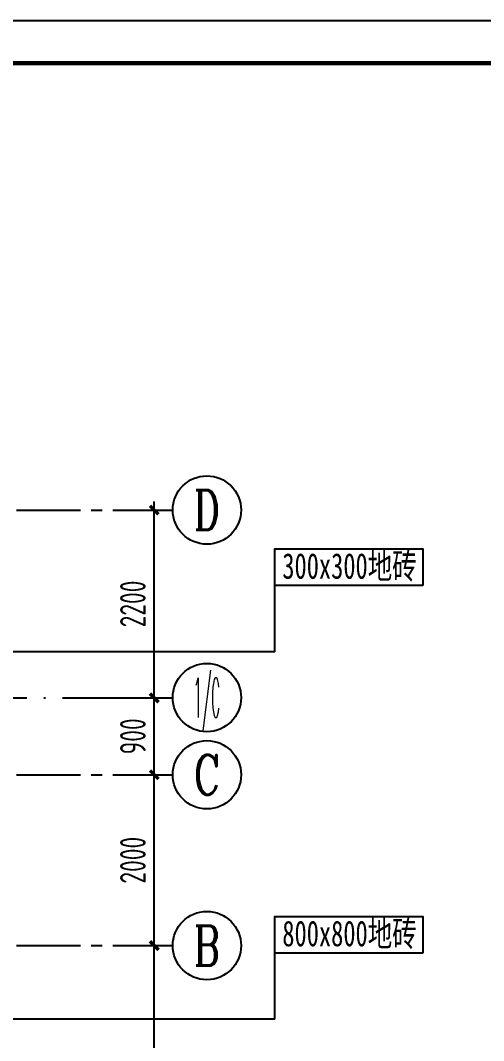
# Model space of a CAD drawing. Header units: millimetres. Extents: x -114775 to 228300, y -175499 to 108657.
# Drawn here: x 33809 to 39232, y -96241 to -84296 of the extents above; entities that cross this region are included whole.
import ezdxf
from ezdxf.enums import TextEntityAlignment as Align

# ---------------------------------------------------------------- set-up
doc = ezdxf.new("R2010")
doc.units = ezdxf.units.MM
doc.header["$LTSCALE"] = 1000
for name, pattern in [('6#轴网(1-4)20181120$0$11 12 17 18 19 20 21 22-ZW$0$DOTE', [2.42, 2, -0.2, 0.02, -0.2]), ('CENTER', [50.8, 31.75, -6.35, 6.35, -6.35]), ('CENTER2', [1.125, 0.75, -0.125, 0.125, -0.125])]:
    doc.linetypes.add(name, pattern=pattern)
doc.layers.get('0').update_dxf_attribs({"linetype": 'CONTINUOUS'})
doc.layers.get('Defpoints').update_dxf_attribs({"color": 6, "linetype": 'CONTINUOUS'})
for name, color, linetype in [('6#轴网(1-4)20181120$0$11 12 17 18 19 20 21 22-ZW$0$AXIS_轴号_A', 8, 'CONTINUOUS'), ('6#轴网(1-4)20181120$0$11 12 17 18 19 20 21 22-ZW$0$AXIS_轴文_A', 8, 'CONTINUOUS'), ('6#轴网(1-4)20181120$0$11 12 17 18 19 20 21 22-ZW$0$AXIS_轴线_A', 8, '6#轴网(1-4)20181120$0$11 12 17 18 19 20 21 22-ZW$0$DOTE'), ('6#轴网(1-4)20181120$0$AXIS_TEXT', 8, 'CONTINUOUS'), ('AXIS', 253, 'CENTER'), ('BORDER', 7, 'CONTINUOUS'), ('DIM', 3, 'CONTINUOUS'), ('PUB_TEXT', 7, 'CONTINUOUS')]:
    doc.layers.add(name, color=color, linetype=linetype)
doc.styles.add('6#轴网(1-4)20181120$0$11 12 17 18 19 20 21 22-ZW$0$_TCH_AXIS', font='COMPLEX', dxfattribs={"bigfont": 'GBCBIG'})
doc.styles.add('6#轴网(1-4)20181120$0$COMPLEX', font='COMPLEX')
doc.styles.add('ZZ', font='tssdeng.shx', dxfattribs={"width": 0.7, "bigfont": 'tssdchn.shx'})
doc.styles.add('黑体', font='simhei.ttf')
doc.dimstyles.new('TSSD_100_100', dxfattribs={"dimtxt": 300, "dimasz": 100, "dimexe": 100, "dimexo": 250, "dimgap": 100, "dimtad": 1, "dimdec": 0, "dimzin": 0, "dimdsep": 46, "dimtxsty": 'ZZ', "dimblk": 'ARCHTICK', "dimcen": 0, "dimdle": 100, "dimclrd": 256, "dimclrt": 7, "dimadec": 0, "dimazin": 0, "dimtfac": 1, "dimtdec": 0, "dimtix": 1, "dimtmove": 2, "dimatfit": 3, "dimfxl": 0, "dimtolj": 1, "dimtzin": 0, "dimarcsym": 0})

# ---------------------------------------------------------------- blocks, each defined once
blk = doc.blocks.new('B20190222130906')
at = {"layer": 'BORDER'}
blk.add_lwpolyline([(0, 0), (0, 21000), (29700, 21000), (29700, 0)], close=True, dxfattribs=at)
at = {"layer": 'BORDER', "const_width": 50}
blk.add_lwpolyline([(2500, 500), (2500, 20500), (29200, 20500), (29200, 500)], close=True, dxfattribs=at)
blk = doc.blocks.new('6#轴网(1-4)20181120$0$_AXISO')
at = {"color": 8}
blk.add_circle((0, 0), 0.5, dxfattribs=at)
at = {"layer": '6#轴网(1-4)20181120$0$AXIS_TEXT', "color": 8, "style": '6#轴网(1-4)20181120$0$COMPLEX', "width": 1.041667}
blk.add_attdef('A', text='', height=0.56, dxfattribs=at).set_placement((-0.25, -0.28), (0.25, -0.28), align=Align.FIT)
blk = doc.blocks.new('_ArchTick')
at = {"color": 0, "linetype": 'ByBlock', "const_width": 0.4}
blk.add_lwpolyline([(-0.5, -0.5), (0.5, 0.5)], dxfattribs=at)
blk = doc.blocks.new('*D391')
at = {"layer": 'Defpoints', "color": 0}
for p in [(8739, 3800), (8902, 3800), (8739, 100)]:
    blk.add_point(p, dxfattribs=at)
at = {"layer": 'DIM', "lineweight": -2}
blk.add_line((8902, 0), (8902, 3900), dxfattribs=at)
at = {"layer": 'DIM', "color": 0, "lineweight": -2}
for p, q in [((8989, 3800), (9002, 3800)), ((8989, 100), (9002, 100))]:
    blk.add_line(p, q, dxfattribs=at)
at = {"layer": 'DIM', "lineweight": -2, "xscale": 100, "yscale": 100, "zscale": 100}
for p, rotation in [((8902, 3800), 90), ((8902, 100), 270)]:
    blk.add_blockref('_ArchTick', p, dxfattribs=dict(at, rotation=rotation))
at = {"layer": 'DIM', "color": 7, "insert": (8652, 1950), "char_height": 300, "attachment_point": 5, "rotation": 90, "style": 'ZZ'}
blk.add_mtext('\\A1;3700', dxfattribs=at)
blk = doc.blocks.new('*D392')
at = {"layer": 'Defpoints', "color": 0}
for p in [(8739, 5800), (8902, 5800), (8739, 3800)]:
    blk.add_point(p, dxfattribs=at)
at = {"layer": 'DIM', "lineweight": -2}
blk.add_line((8902, 3700), (8902, 5900), dxfattribs=at)
at = {"layer": 'DIM', "color": 0, "lineweight": -2}
for p, q in [((8989, 5800), (9002, 5800)), ((8989, 3800), (9002, 3800))]:
    blk.add_line(p, q, dxfattribs=at)
at = {"layer": 'DIM', "lineweight": -2, "xscale": 100, "yscale": 100, "zscale": 100}
for p, rotation in [((8902, 5800), 90), ((8902, 3800), 270)]:
    blk.add_blockref('_ArchTick', p, dxfattribs=dict(at, rotation=rotation))
at = {"layer": 'DIM', "color": 7, "insert": (8652, 4800), "char_height": 300, "attachment_point": 5, "rotation": 90, "style": 'ZZ'}
blk.add_mtext('\\A1;2000', dxfattribs=at)
blk = doc.blocks.new('*D393')
at = {"layer": 'Defpoints', "color": 0}
for p in [(8739, 6700), (8902, 6700), (8739, 5800)]:
    blk.add_point(p, dxfattribs=at)
at = {"layer": 'DIM', "lineweight": -2}
blk.add_line((8902, 5700), (8902, 6800), dxfattribs=at)
at = {"layer": 'DIM', "color": 0, "lineweight": -2}
for p, q in [((8989, 6700), (9002, 6700)), ((8989, 5800), (9002, 5800))]:
    blk.add_line(p, q, dxfattribs=at)
at = {"layer": 'DIM', "lineweight": -2, "xscale": 100, "yscale": 100, "zscale": 100}
for p, rotation in [((8902, 6700), 90), ((8902, 5800), 270)]:
    blk.add_blockref('_ArchTick', p, dxfattribs=dict(at, rotation=rotation))
at = {"layer": 'DIM', "color": 7, "insert": (8652, 6250), "char_height": 300, "attachment_point": 5, "rotation": 90, "style": 'ZZ'}
blk.add_mtext('\\A1;900', dxfattribs=at)
blk = doc.blocks.new('*D394')
at = {"layer": 'Defpoints', "color": 0}
for p in [(8739, 8900), (8902, 8900), (8739, 6700)]:
    blk.add_point(p, dxfattribs=at)
at = {"layer": 'DIM', "lineweight": -2}
blk.add_line((8902, 6600), (8902, 9000), dxfattribs=at)
at = {"layer": 'DIM', "color": 0, "lineweight": -2}
for p, q in [((8989, 8900), (9002, 8900)), ((8989, 6700), (9002, 6700))]:
    blk.add_line(p, q, dxfattribs=at)
at = {"layer": 'DIM', "lineweight": -2, "xscale": 100, "yscale": 100, "zscale": 100}
for p, rotation in [((8902, 8900), 90), ((8902, 6700), 270)]:
    blk.add_blockref('_ArchTick', p, dxfattribs=dict(at, rotation=rotation))
at = {"layer": 'DIM', "color": 7, "insert": (8652, 7800), "char_height": 300, "attachment_point": 5, "rotation": 90, "style": 'ZZ'}
blk.add_mtext('\\A1;2200', dxfattribs=at)
blk = doc.blocks.new('B20190222125856')
at = {"layer": '6#轴网(1-4)20181120$0$11 12 17 18 19 20 21 22-ZW$0$AXIS_轴线_A'}
blk.add_line((2989.5, 6700), (9118.2, 6700), dxfattribs=at)
at = {"layer": 'AXIS', "linetype": 'CENTER2'}
for p, q in [((-2834.7, 8900), (9118.1, 8900)), ((-2834.7, 5800), (9118.1, 5800)), ((-2834.7, 3800), (9118.1, 3800))]:
    blk.add_line(p, q, dxfattribs=at)
at = {"layer": '6#轴网(1-4)20181120$0$11 12 17 18 19 20 21 22-ZW$0$AXIS_轴号_A', "color": 6}
ref = blk.add_blockref('6#轴网(1-4)20181120$0$_AXISO', (9518.1, 8900), dxfattribs=dict(at, xscale=800, yscale=800, zscale=800))
ref.add_attrib('A', 'D', dxfattribs={"layer": '6#轴网(1-4)20181120$0$11 12 17 18 19 20 21 22-ZW$0$AXIS_轴文_A', "height": 465.9, "style": '6#轴网(1-4)20181120$0$11 12 17 18 19 20 21 22-ZW$0$_TCH_AXIS', "width": 0.823529}).set_placement((9362.8, 8667), (9673.4, 8667), align=Align.FIT)
ref = blk.add_blockref('6#轴网(1-4)20181120$0$_AXISO', (9518.2, 6703.8), dxfattribs=dict(at, xscale=800, yscale=800, zscale=800))
ref.add_attrib('A', '1/C', dxfattribs={"layer": '6#轴网(1-4)20181120$0$11 12 17 18 19 20 21 22-ZW$0$AXIS_轴文_A', "height": 465.95, "style": '6#轴网(1-4)20181120$0$11 12 17 18 19 20 21 22-ZW$0$_TCH_AXIS', "width": 0.269231}).set_placement((9362.9, 6470.9), (9673.5, 6470.9), align=Align.FIT)
ref = blk.add_blockref('6#轴网(1-4)20181120$0$_AXISO', (9518.1, 5800), dxfattribs=dict(at, xscale=800, yscale=800, zscale=800))
ref.add_attrib('A', 'C', dxfattribs={"layer": '6#轴网(1-4)20181120$0$11 12 17 18 19 20 21 22-ZW$0$AXIS_轴文_A', "height": 465.9, "style": '6#轴网(1-4)20181120$0$11 12 17 18 19 20 21 22-ZW$0$_TCH_AXIS', "width": 0.933333}).set_placement((9362.8, 5567), (9673.4, 5567), align=Align.FIT)
ref = blk.add_blockref('6#轴网(1-4)20181120$0$_AXISO', (9518.1, 3800), dxfattribs=dict(at, xscale=800, yscale=800, zscale=800))
ref.add_attrib('A', 'B', dxfattribs={"layer": '6#轴网(1-4)20181120$0$11 12 17 18 19 20 21 22-ZW$0$AXIS_轴文_A', "height": 465.9, "style": '6#轴网(1-4)20181120$0$11 12 17 18 19 20 21 22-ZW$0$_TCH_AXIS', "width": 0.823529}).set_placement((9362.8, 3567), (9673.4, 3567), align=Align.FIT)
at = {"layer": 'DIM'}
for base, p1, p2, picture, middle in [((8902.1, 8900), (8738.9, 6700), (8738.9, 8900), '*D394', (8652.1, 7800)), ((8902.1, 6700), (8738.9, 5800), (8738.9, 6700), '*D393', (8652.1, 6250)), ((8902.1, 5800), (8738.9, 3800), (8738.9, 5800), '*D392', (8652.1, 4800)), ((8902.1, 3800), (8738.9, 100), (8738.9, 3800), '*D391', (8652.1, 1950))]:
    dim = blk.add_linear_dim(base=base, p1=p1, p2=p2, angle=90, dimstyle='TSSD_100_100', dxfattribs=at)
    dim.commit()
    dim.dimension.update_dxf_attribs({"geometry": picture, "text_midpoint": middle})

msp = doc.modelspace()

# ---------------------------------------------------------------- linework, layer by layer
at = {"layer": 'PUB_TEXT'}
for p, q in [((36787.1, -91688.1), (36787.1, -90913.2)), ((36787.1, -91688.1), (31491.9, -91688.1)), ((36787.1, -95991), (36787.1, -95216)), ((36787.1, -95991), (31491.9, -95991))]:
    msp.add_line(p, q, dxfattribs=at)
for points in [[(38522.1, -90913.2), (36787.1, -90913.2), (36787.1, -90483.4), (38522.1, -90483.4)], [(38522.1, -95216), (36787.1, -95216), (36787.1, -94786.3), (38522.1, -94786.3)]]:
    msp.add_lwpolyline(points, close=True, dxfattribs=at)

# ---------------------------------------------------------------- block references
at = {"layer": 'DIM'}
msp.add_blockref('B20190222130906', (13428.1, -105296.3), dxfattribs=at)
at = {"layer": 'DIM', "color": 200}
msp.add_blockref('B20190222125856', (26474, -98929), dxfattribs=at)

# ---------------------------------------------------------------- texts
at = {"layer": 'PUB_TEXT', "style": '黑体', "width": 0.7}
for s, p in [('300x300地砖', (36875.5, -90833.6)), ('800x800地砖', (36875.5, -95136.5))]:
    msp.add_text(s, height=300, dxfattribs=at).set_placement(p)

doc.saveas('drawing.dxf')
